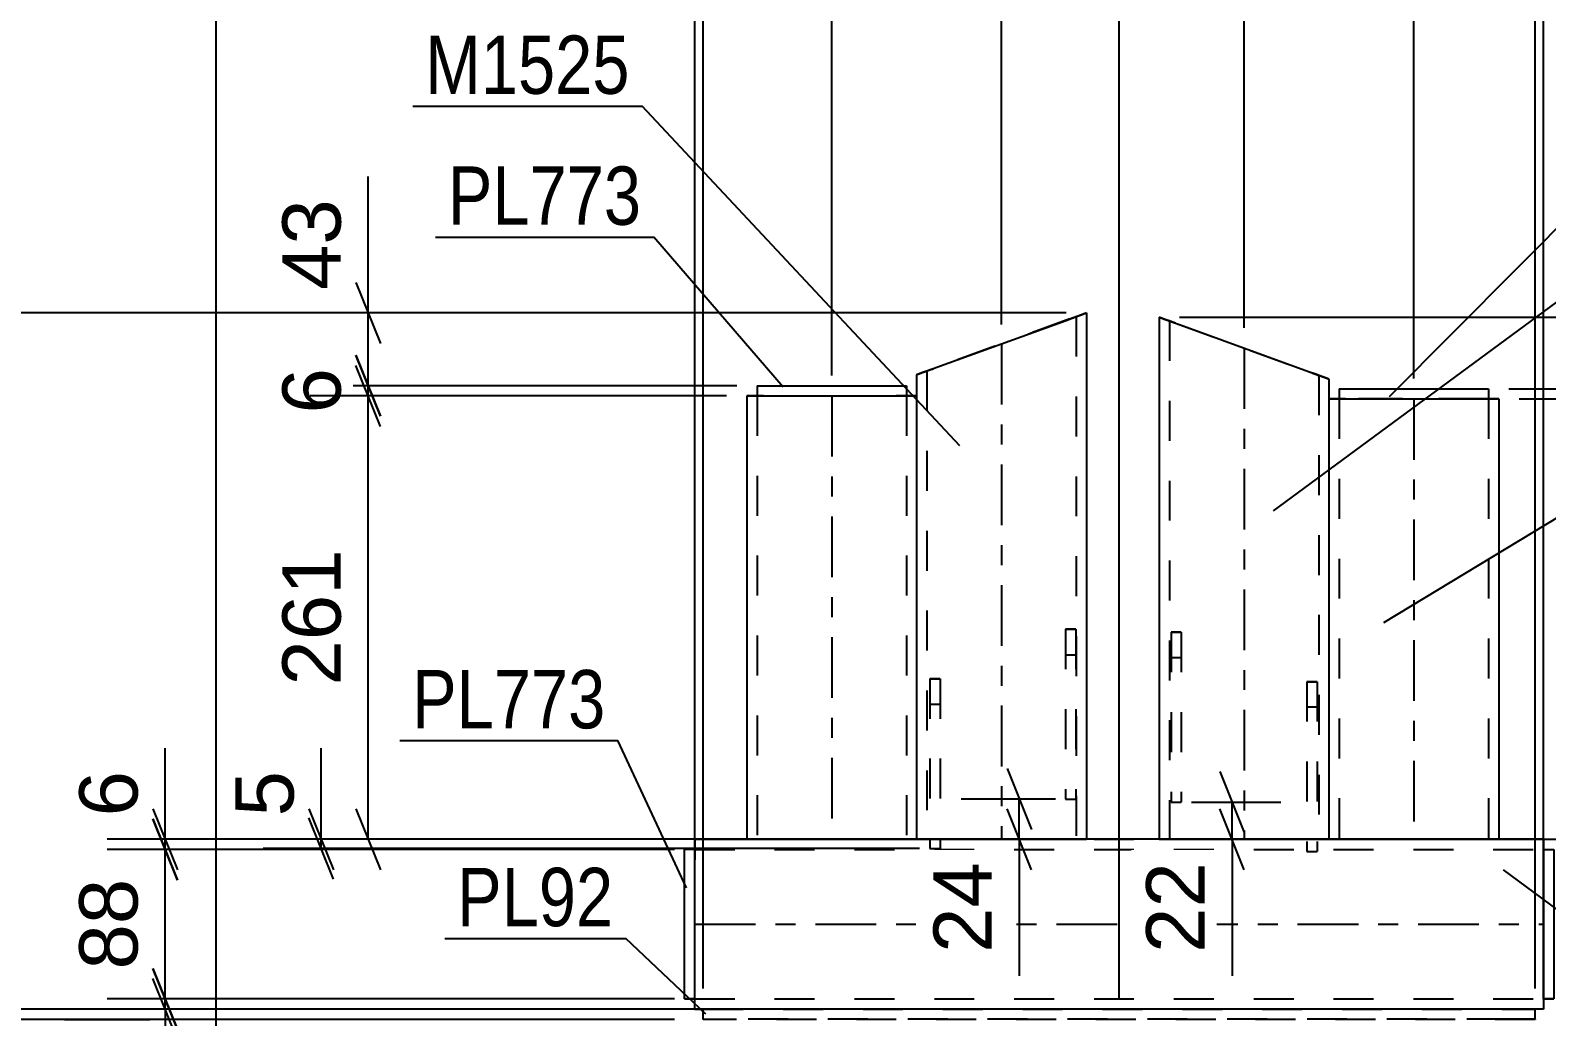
# Model space of a CAD drawing. Header units: millimetres. Extents: x -130 to 464, y -170 to 250.
# Drawn here: x 143.8 to 218.2, y 155.7 to 204.2 of the extents above; entities that cross this region are included whole.
import ezdxf

# ---------------------------------------------------------------- set-up
doc = ezdxf.new("R2010")
doc.units = ezdxf.units.MM
doc.linetypes.add('DXK_LINE_DOT2', pattern=[3.9198, 1.9599, -1.9599])
doc.linetypes.add('DXK_LINE_DOT3', pattern=[5.9187, 2.979, -0.9799, 0.9799, -0.9799])
doc.styles.add('Arial', font='ARIAL.TTF', dxfattribs={"height": 0.2})
doc.styles.add('Arial Narrow', font='ARIALN.TTF', dxfattribs={"height": 0.2})

# ---------------------------------------------------------------- blocks, each defined once
blk = doc.blocks.new('Part-284858837-3285 - 3090')
at = {"color": 2, "linetype": 'Continuous'}
for p, q in [((218.094, 163.954), (218.594, 163.954)), ((218.594, 163.954), (218.594, 156.621)), ((218.594, 156.621), (218.094, 156.621)), ((218.094, 156.619), (218.594, 156.619))]:
    blk.add_line(p, q, dxfattribs=at)
at = {"color": 7, "linetype": 'DXK_LINE_DOT2'}
for p, q in [((218.094, 156.619), (218.094, 163.954)), ((218.094, 163.953), (218.594, 163.953)), ((218.094, 156.621), (218.094, 156.619)), ((218.594, 156.619), (218.594, 156.621)), ((218.594, 156.621), (218.594, 156.619))]:
    blk.add_line(p, q, dxfattribs=at)
blk = doc.blocks.new('Part-284858837-3241 - 3090')
at = {"color": 2, "linetype": 'Continuous'}
for p, q in [((178.983, 186.214), (178.983, 164.454)), ((178.983, 186.214), (179.059, 186.214)), ((179.059, 186.214), (179.276, 186.214)), ((179.276, 186.214), (179.6, 186.214)), ((179.6, 186.214), (179.983, 186.214)), ((179.983, 186.214), (186.316, 186.214)), ((186.316, 186.214), (186.699, 186.214)), ((186.699, 186.214), (187.023, 186.214)), ((187.023, 186.214), (187.24, 186.214)), ((187.24, 186.214), (187.316, 186.214)), ((187.316, 186.214), (187.316, 164.454)), ((179.059, 164.454), (178.983, 164.454)), ((179.276, 164.454), (179.059, 164.454)), ((179.6, 164.454), (179.276, 164.454)), ((179.983, 164.454), (179.6, 164.454)), ((179.983, 164.454), (186.316, 164.454)), ((186.699, 164.454), (186.316, 164.454)), ((187.023, 164.454), (186.699, 164.454)), ((187.24, 164.454), (187.023, 164.454)), ((187.316, 164.454), (187.24, 164.454))]:
    blk.add_line(p, q, dxfattribs=at)
at = {"color": 7, "linetype": 'DXK_LINE_DOT2'}
for p, q in [((178.983, 186.212), (178.983, 186.214)), ((179.059, 186.212), (178.983, 186.212)), ((179.276, 186.212), (179.059, 186.212)), ((179.521, 186.212), (179.276, 186.212)), ((179.483, 186.212), (179.483, 186.214)), ((179.483, 186.214), (179.483, 164.453)), ((179.521, 186.214), (179.483, 186.214)), ((179.483, 186.212), (179.521, 186.212)), ((179.629, 186.214), (179.521, 186.214)), ((179.521, 186.212), (179.6, 186.212)), ((179.792, 186.212), (179.521, 186.212)), ((179.6, 186.212), (179.629, 186.212)), ((179.792, 186.214), (179.629, 186.214)), ((179.629, 186.212), (179.792, 186.212)), ((179.792, 186.214), (186.508, 186.214)), ((179.792, 186.212), (186.316, 186.212)), ((179.792, 186.212), (186.508, 186.212)), ((186.67, 186.212), (186.316, 186.212)), ((186.67, 186.214), (186.508, 186.214)), ((186.508, 186.212), (186.699, 186.212)), ((186.778, 186.214), (186.67, 186.214)), ((187.023, 186.212), (186.67, 186.212)), ((186.699, 186.212), (186.778, 186.212)), ((186.816, 186.214), (186.778, 186.214)), ((186.778, 186.212), (186.816, 186.212)), ((186.816, 186.212), (186.816, 186.214)), ((186.816, 186.214), (186.816, 164.453)), ((187.24, 186.212), (187.023, 186.212)), ((187.316, 186.212), (187.24, 186.212)), ((187.316, 186.212), (187.316, 186.214)), ((178.983, 164.454), (178.983, 164.453)), ((178.983, 164.453), (178.983, 164.454)), ((178.983, 164.453), (179.059, 164.453)), ((179.059, 164.453), (179.276, 164.453)), ((179.276, 164.453), (179.6, 164.453)), ((179.483, 164.454), (179.521, 164.454)), ((179.521, 164.453), (179.483, 164.453)), ((179.521, 164.454), (179.6, 164.454)), ((179.629, 164.453), (179.521, 164.453)), ((179.6, 164.454), (179.629, 164.454)), ((179.6, 164.453), (179.792, 164.453)), ((179.629, 164.454), (179.792, 164.454)), ((179.792, 164.453), (179.629, 164.453)), ((179.792, 164.454), (186.508, 164.454)), ((179.792, 164.453), (186.316, 164.453)), ((179.792, 164.453), (186.508, 164.453)), ((186.316, 164.453), (186.699, 164.453)), ((186.508, 164.454), (186.699, 164.454)), ((186.67, 164.453), (186.508, 164.453)), ((186.778, 164.453), (186.67, 164.453)), ((186.699, 164.454), (186.778, 164.454)), ((186.699, 164.453), (187.023, 164.453)), ((186.778, 164.454), (186.816, 164.454)), ((186.816, 164.453), (186.778, 164.453)), ((187.023, 164.453), (187.24, 164.453)), ((187.24, 164.453), (187.316, 164.453)), ((187.316, 164.454), (187.316, 164.453)), ((187.316, 164.453), (187.316, 164.454))]:
    blk.add_line(p, q, dxfattribs=at)
at = {"color": 7, "linetype": 'DXK_LINE_DOT3'}
blk.add_line((183.15, 186.213), (183.15, 164.453), dxfattribs=at)
blk = doc.blocks.new('Part-284858837-3263 - 3090')
at = {"color": 7, "linetype": 'DXK_LINE_DOT2'}
for p, q in [((200.306, 174.616), (199.806, 174.616)), ((199.806, 174.616), (199.806, 174.614)), ((199.806, 174.616), (199.806, 166.283)), ((199.806, 174.614), (200.306, 174.614)), ((200.306, 174.614), (200.306, 174.616)), ((200.306, 174.616), (200.306, 166.283)), ((200.306, 173.366), (199.806, 173.366)), ((199.806, 166.283), (200.306, 166.283))]:
    blk.add_line(p, q, dxfattribs=at)
blk = doc.blocks.new('Part-284858837-3264 - 3090')
at = {"color": 7, "linetype": 'DXK_LINE_DOT2'}
for p, q in [((195.132, 174.761), (194.632, 174.761)), ((194.632, 174.761), (194.632, 174.759)), ((194.632, 174.761), (194.632, 166.428)), ((194.632, 174.759), (195.132, 174.759)), ((195.132, 174.759), (195.132, 174.761)), ((195.132, 174.761), (195.132, 166.428)), ((194.632, 173.511), (195.132, 173.511)), ((194.632, 166.428), (195.132, 166.428))]:
    blk.add_line(p, q, dxfattribs=at)
blk = doc.blocks.new('Part-284858837-3265 - 3090')
at = {"color": 7, "linetype": 'DXK_LINE_DOT2'}
for p, q in [((188.465, 172.334), (187.965, 172.334)), ((187.965, 172.334), (187.965, 172.333)), ((187.965, 172.334), (187.965, 164.001)), ((187.965, 172.333), (188.465, 172.333)), ((188.465, 172.333), (188.465, 172.334)), ((188.465, 172.334), (188.465, 164.001)), ((187.965, 171.084), (188.465, 171.084)), ((187.965, 164.001), (188.465, 164.001))]:
    blk.add_line(p, q, dxfattribs=at)
blk = doc.blocks.new('Part-284858837-3186 - 3090')
at = {"color": 2, "linetype": 'Continuous'}
for p, q in [((217.678, 156.124), (176.845, 156.124)), ((176.845, 155.624), (176.845, 156.124)), ((176.845, 155.624), (178.242, 155.624)), ((217.678, 155.624), (216.281, 155.624)), ((217.678, 155.624), (217.678, 156.124))]:
    blk.add_line(p, q, dxfattribs=at)
at = {"color": 7, "linetype": 'DXK_LINE_DOT2'}
for p, q in [((176.845, 156.116), (217.678, 156.116)), ((176.845, 155.616), (176.845, 155.624)), ((176.845, 155.616), (176.845, 155.624)), ((217.678, 155.616), (176.845, 155.616)), ((216.281, 155.624), (178.242, 155.624)), ((217.678, 155.616), (217.678, 155.624)), ((217.678, 155.624), (217.678, 155.616))]:
    blk.add_line(p, q, dxfattribs=at)
blk = doc.blocks.new('Part-284858837-3256 - 3090')
at = {"color": 2, "linetype": 'Continuous'}
for p, q in [((208.056, 186.564), (208.056, 186.064)), ((208.056, 186.564), (215.389, 186.564)), ((215.389, 186.564), (215.389, 186.064))]:
    blk.add_line(p, q, dxfattribs=at)
at = {"color": 7, "linetype": 'DXK_LINE_DOT2'}
for p, q in [((208.056, 186.563), (215.389, 186.563)), ((208.056, 186.064), (208.056, 186.063)), ((208.056, 186.063), (208.056, 186.064)), ((208.056, 186.064), (215.389, 186.064)), ((208.056, 186.063), (215.389, 186.063)), ((215.389, 186.063), (215.389, 186.064)), ((215.389, 186.064), (215.389, 186.063))]:
    blk.add_line(p, q, dxfattribs=at)
blk = doc.blocks.new('Part-284858837-3261 - 3090')
at = {"color": 2, "linetype": 'Continuous'}
for p, q in [((179.483, 186.714), (179.483, 186.214)), ((179.483, 186.714), (186.816, 186.714)), ((186.816, 186.714), (186.816, 186.214))]:
    blk.add_line(p, q, dxfattribs=at)
at = {"color": 7, "linetype": 'DXK_LINE_DOT2'}
for p, q in [((179.483, 186.712), (186.816, 186.712)), ((179.483, 186.214), (179.483, 186.212)), ((179.483, 186.212), (179.483, 186.214)), ((179.483, 186.214), (186.816, 186.214)), ((179.483, 186.212), (186.816, 186.212)), ((186.816, 186.212), (186.816, 186.214)), ((186.816, 186.214), (186.816, 186.212))]:
    blk.add_line(p, q, dxfattribs=at)
blk = doc.blocks.new('Part-284858837-3235 - 3090')
at = {"color": 2, "linetype": 'Continuous'}
for p, q in [((199.222, 190.077), (199.222, 164.454)), ((199.222, 190.077), (199.298, 190.049)), ((199.298, 190.049), (199.515, 189.97)), ((199.515, 189.97), (199.84, 189.852)), ((199.84, 189.852), (200.222, 189.712)), ((200.222, 189.712), (206.556, 187.405)), ((206.556, 187.405), (206.938, 187.266)), ((206.938, 187.266), (207.263, 187.147)), ((207.263, 187.147), (207.479, 187.068)), ((207.479, 187.068), (207.556, 187.04)), ((207.556, 187.04), (207.556, 164.454)), ((199.298, 164.454), (199.222, 164.454)), ((199.515, 164.454), (199.298, 164.454)), ((199.84, 164.454), (199.515, 164.454)), ((200.222, 164.454), (199.84, 164.454)), ((200.222, 164.454), (206.556, 164.454)), ((206.938, 164.454), (206.556, 164.454)), ((207.263, 164.454), (206.938, 164.454)), ((207.479, 164.454), (207.263, 164.454)), ((207.556, 164.454), (207.479, 164.454))]:
    blk.add_line(p, q, dxfattribs=at)
at = {"color": 7, "linetype": 'DXK_LINE_DOT2'}
for p, q in [((199.222, 190.075), (199.222, 190.077)), ((199.298, 190.048), (199.222, 190.075)), ((199.515, 189.969), (199.298, 190.048)), ((199.76, 189.879), (199.515, 189.969)), ((199.722, 189.893), (199.722, 189.894)), ((199.722, 189.894), (199.722, 164.453)), ((199.76, 189.881), (199.722, 189.894)), ((199.722, 189.893), (199.76, 189.879)), ((199.869, 189.841), (199.76, 189.881)), ((199.76, 189.879), (199.869, 189.84)), ((200.031, 189.781), (199.76, 189.879)), ((200.031, 189.782), (199.869, 189.841)), ((199.869, 189.84), (200.031, 189.781)), ((200.031, 189.782), (206.747, 187.335)), ((200.031, 189.781), (206.556, 187.403)), ((200.031, 189.781), (206.747, 187.334)), ((206.909, 187.275), (206.556, 187.403)), ((206.747, 187.335), (206.909, 187.276)), ((206.747, 187.334), (206.938, 187.264)), ((206.909, 187.276), (206.938, 187.265)), ((207.263, 187.146), (206.909, 187.275)), ((206.938, 187.265), (207.018, 187.237)), ((206.938, 187.264), (207.018, 187.235)), ((207.018, 187.237), (207.056, 187.223)), ((207.018, 187.235), (207.056, 187.221)), ((207.056, 187.221), (207.056, 187.223)), ((207.056, 187.223), (207.056, 164.453)), ((207.479, 187.067), (207.263, 187.146)), ((207.556, 187.039), (207.479, 187.067)), ((207.556, 187.039), (207.556, 187.04)), ((199.222, 164.454), (199.222, 164.453)), ((199.222, 164.453), (199.222, 164.454)), ((199.222, 164.453), (199.298, 164.453)), ((199.298, 164.453), (199.515, 164.453)), ((199.515, 164.453), (199.84, 164.453)), ((199.722, 164.454), (199.76, 164.454)), ((199.76, 164.453), (199.722, 164.453)), ((199.76, 164.454), (199.869, 164.454)), ((199.869, 164.453), (199.76, 164.453)), ((199.84, 164.453), (200.031, 164.453)), ((199.869, 164.454), (200.031, 164.454)), ((200.031, 164.453), (199.869, 164.453)), ((206.747, 164.454), (200.031, 164.454)), ((206.556, 164.453), (200.031, 164.453)), ((206.747, 164.453), (200.031, 164.453)), ((206.556, 164.453), (206.938, 164.453)), ((206.747, 164.454), (206.938, 164.454)), ((206.909, 164.453), (206.747, 164.453)), ((207.018, 164.453), (206.909, 164.453)), ((206.938, 164.454), (207.018, 164.454)), ((206.938, 164.453), (207.263, 164.453)), ((207.018, 164.454), (207.056, 164.454)), ((207.056, 164.453), (207.018, 164.453)), ((207.263, 164.453), (207.479, 164.453)), ((207.479, 164.453), (207.556, 164.453)), ((207.556, 164.454), (207.556, 164.453)), ((207.556, 164.453), (207.556, 164.454))]:
    blk.add_line(p, q, dxfattribs=at)
at = {"color": 7, "linetype": 'DXK_LINE_DOT3'}
blk.add_line((203.389, 188.558), (203.389, 164.453), dxfattribs=at)
blk = doc.blocks.new('Part-284858837-3240 - 3090')
at = {"color": 7, "linetype": 'DXK_LINE_DOT2'}
for p, q in [((194.841, 189.992), (188.125, 187.547)), ((194.841, 189.99), (188.125, 187.546)), ((194.65, 189.921), (188.125, 187.546)), ((195.003, 190.049), (194.65, 189.921)), ((194.841, 189.99), (195.032, 190.06)), ((194.841, 189.992), (195.003, 190.051)), ((195.357, 190.178), (195.003, 190.049)), ((195.003, 190.051), (195.032, 190.061)), ((195.032, 190.061), (195.112, 190.09)), ((195.032, 190.06), (195.112, 190.089)), ((195.112, 190.09), (195.15, 190.104)), ((195.112, 190.089), (195.15, 190.103)), ((195.15, 190.103), (195.15, 190.104)), ((195.15, 190.104), (195.15, 164.453)), ((195.573, 190.257), (195.357, 190.178)), ((195.65, 190.285), (195.573, 190.257)), ((195.65, 190.285), (195.65, 190.286)), ((187.392, 187.279), (187.316, 187.252)), ((187.316, 187.252), (187.316, 187.253)), ((187.609, 187.358), (187.392, 187.279)), ((187.854, 187.447), (187.609, 187.358)), ((187.854, 187.449), (187.816, 187.435)), ((187.816, 187.434), (187.854, 187.448)), ((187.816, 187.434), (187.816, 187.435)), ((187.816, 187.435), (187.816, 164.453)), ((188.125, 187.546), (187.854, 187.447)), ((187.854, 187.448), (187.963, 187.487)), ((187.934, 187.478), (187.854, 187.449)), ((188.125, 187.547), (187.934, 187.478)), ((187.963, 187.487), (188.125, 187.546)), ((187.316, 164.454), (187.316, 164.453)), ((187.316, 164.453), (187.316, 164.454)), ((187.316, 164.453), (187.392, 164.453)), ((187.392, 164.453), (187.609, 164.453)), ((187.609, 164.453), (187.934, 164.453)), ((187.816, 164.454), (187.854, 164.454)), ((187.854, 164.453), (187.816, 164.453)), ((187.854, 164.454), (187.934, 164.454)), ((187.963, 164.453), (187.854, 164.453)), ((187.934, 164.454), (187.963, 164.454)), ((187.934, 164.453), (188.125, 164.453)), ((187.963, 164.454), (188.125, 164.454)), ((188.125, 164.453), (187.963, 164.453)), ((188.125, 164.454), (194.841, 164.454)), ((188.125, 164.453), (194.65, 164.453)), ((188.125, 164.453), (194.841, 164.453)), ((194.65, 164.453), (195.032, 164.453)), ((194.841, 164.454), (195.032, 164.454)), ((195.003, 164.453), (194.841, 164.453)), ((195.112, 164.453), (195.003, 164.453)), ((195.032, 164.454), (195.112, 164.454)), ((195.032, 164.453), (195.357, 164.453)), ((195.112, 164.454), (195.15, 164.454)), ((195.15, 164.453), (195.112, 164.453)), ((195.357, 164.453), (195.573, 164.453)), ((195.573, 164.453), (195.65, 164.453)), ((195.65, 164.454), (195.65, 164.453)), ((195.65, 164.453), (195.65, 164.454))]:
    blk.add_line(p, q, dxfattribs=at)
at = {"color": 2, "linetype": 'Continuous'}
for p, q in [((188.316, 187.617), (194.65, 189.922)), ((194.65, 189.922), (195.032, 190.062)), ((195.032, 190.062), (195.357, 190.18)), ((195.357, 190.18), (195.573, 190.258)), ((195.573, 190.258), (195.65, 190.286)), ((195.65, 190.286), (195.65, 164.454)), ((187.934, 187.478), (188.316, 187.617)), ((187.316, 187.253), (187.392, 187.281)), ((187.316, 187.253), (187.316, 164.454)), ((187.392, 187.281), (187.609, 187.36)), ((187.609, 187.36), (187.934, 187.478)), ((187.392, 164.454), (187.316, 164.454)), ((187.609, 164.454), (187.392, 164.454)), ((187.934, 164.454), (187.609, 164.454)), ((188.316, 164.454), (187.934, 164.454)), ((188.316, 164.454), (194.65, 164.454)), ((195.032, 164.454), (194.65, 164.454)), ((195.357, 164.454), (195.032, 164.454)), ((195.573, 164.454), (195.357, 164.454)), ((195.65, 164.454), (195.573, 164.454))]:
    blk.add_line(p, q, dxfattribs=at)
at = {"color": 7, "linetype": 'DXK_LINE_DOT3'}
blk.add_line((191.483, 188.769), (191.483, 164.453), dxfattribs=at)
blk = doc.blocks.new('Part-284858837-3262 - 3090')
at = {"color": 7, "linetype": 'DXK_LINE_DOT2'}
for p, q in [((206.972, 172.189), (206.472, 172.189)), ((206.472, 172.189), (206.472, 172.188)), ((206.472, 172.189), (206.472, 163.856)), ((206.472, 172.188), (206.972, 172.188)), ((206.972, 172.188), (206.972, 172.189)), ((206.972, 172.189), (206.972, 163.856)), ((206.972, 170.939), (206.472, 170.939)), ((206.472, 163.856), (206.972, 163.856))]:
    blk.add_line(p, q, dxfattribs=at)
blk = doc.blocks.new('Part-284858837-3280 - 3090')
at = {"color": 2, "linetype": 'Continuous'}
for p, q in [((176.427, 164.454), (176.427, 163.454)), ((176.427, 164.454), (178.983, 164.454)), ((199.222, 164.454), (195.65, 164.454)), ((218.094, 164.454), (215.889, 164.454)), ((218.094, 164.454), (218.094, 164.378)), ((218.094, 164.378), (218.094, 156.121)), ((176.427, 156.197), (176.427, 163.454)), ((176.427, 156.121), (176.427, 156.197)), ((176.427, 156.121), (176.845, 156.121)), ((176.427, 156.119), (176.845, 156.119)), ((218.094, 156.121), (217.678, 156.121)), ((218.094, 156.119), (217.678, 156.119))]:
    blk.add_line(p, q, dxfattribs=at)
at = {"color": 7, "linetype": 'DXK_LINE_DOT2'}
for p, q in [((176.427, 164.453), (176.427, 164.454)), ((176.427, 164.453), (218.094, 164.453)), ((176.427, 163.953), (176.427, 163.954)), ((176.427, 163.954), (218.094, 163.954)), ((176.427, 163.954), (176.427, 163.916)), ((176.427, 163.953), (218.094, 163.953)), ((176.427, 163.916), (176.427, 163.645)), ((178.983, 164.454), (195.65, 164.454)), ((215.889, 164.454), (199.222, 164.454)), ((218.094, 164.453), (218.094, 164.454)), ((218.094, 163.953), (218.094, 163.954)), ((218.094, 163.915), (218.094, 163.953)), ((176.427, 157.119), (176.427, 157.121)), ((176.427, 157.121), (176.427, 157.121)), ((176.427, 157.121), (176.427, 157.119)), ((218.094, 157.121), (218.094, 157.119)), ((218.094, 157.121), (218.094, 157.121)), ((218.094, 157.121), (218.094, 157.119)), ((176.427, 156.619), (176.427, 156.621)), ((176.427, 156.621), (218.094, 156.621)), ((176.427, 156.619), (218.094, 156.619)), ((218.094, 156.619), (218.094, 156.621)), ((176.427, 156.119), (176.427, 156.121)), ((176.427, 156.121), (176.427, 156.119)), ((217.678, 156.121), (176.845, 156.121)), ((217.678, 156.119), (176.845, 156.119)), ((218.094, 156.119), (218.094, 156.121)), ((218.094, 156.121), (218.094, 156.119))]:
    blk.add_line(p, q, dxfattribs=at)
at = {"color": 7, "linetype": 'DXK_LINE_DOT3'}
blk.add_line((176.427, 160.287), (218.094, 160.287), dxfattribs=at)
blk = doc.blocks.new('Part-284858837-3290 - 3090')
at = {"color": 2, "linetype": 'Continuous'}
for p, q in [((176.427, 163.954), (175.927, 163.954)), ((175.927, 156.621), (175.927, 163.954)), ((176.427, 156.621), (175.927, 156.621)), ((175.927, 156.619), (176.427, 156.619))]:
    blk.add_line(p, q, dxfattribs=at)
at = {"color": 7, "linetype": 'DXK_LINE_DOT2'}
for p, q in [((176.427, 163.953), (175.927, 163.953)), ((176.427, 156.619), (176.427, 163.954)), ((175.927, 156.621), (175.927, 156.619)), ((175.927, 156.619), (175.927, 156.621)), ((176.427, 156.619), (176.427, 156.621))]:
    blk.add_line(p, q, dxfattribs=at)
blk = doc.blocks.new('Part-284858837-3295 - 3090')
at = {"color": 2, "linetype": 'Continuous'}
for p, q in [((207.556, 186.064), (207.556, 164.454)), ((207.556, 186.064), (207.632, 186.064)), ((207.632, 186.064), (207.848, 186.064)), ((207.848, 186.064), (208.173, 186.064)), ((208.173, 186.064), (208.556, 186.064)), ((208.556, 186.064), (214.889, 186.064)), ((214.889, 186.064), (215.272, 186.064)), ((215.272, 186.064), (215.596, 186.064)), ((215.596, 186.064), (215.813, 186.064)), ((215.813, 186.064), (215.889, 186.064)), ((215.889, 186.064), (215.889, 164.454)), ((207.632, 164.454), (207.556, 164.454)), ((207.848, 164.454), (207.632, 164.454)), ((208.173, 164.454), (207.848, 164.454)), ((208.556, 164.454), (208.173, 164.454)), ((208.556, 164.454), (214.889, 164.454)), ((215.272, 164.454), (214.889, 164.454)), ((215.596, 164.454), (215.272, 164.454)), ((215.813, 164.454), (215.596, 164.454)), ((215.889, 164.454), (215.813, 164.454))]:
    blk.add_line(p, q, dxfattribs=at)
at = {"color": 7, "linetype": 'DXK_LINE_DOT2'}
for p, q in [((207.556, 186.063), (207.556, 186.064)), ((207.632, 186.063), (207.556, 186.063)), ((207.848, 186.063), (207.632, 186.063)), ((208.094, 186.063), (207.848, 186.063)), ((208.056, 186.063), (208.056, 186.064)), ((208.056, 186.064), (208.056, 164.453)), ((208.094, 186.064), (208.056, 186.064)), ((208.056, 186.063), (208.094, 186.063)), ((208.202, 186.064), (208.094, 186.064)), ((208.094, 186.063), (208.202, 186.063)), ((208.364, 186.063), (208.094, 186.063)), ((208.364, 186.064), (208.202, 186.064)), ((208.202, 186.063), (208.364, 186.063)), ((215.08, 186.064), (208.364, 186.064)), ((214.889, 186.063), (208.364, 186.063)), ((215.08, 186.063), (208.364, 186.063)), ((215.242, 186.063), (214.889, 186.063)), ((215.242, 186.064), (215.08, 186.064)), ((215.08, 186.063), (215.272, 186.063)), ((215.351, 186.064), (215.242, 186.064)), ((215.596, 186.063), (215.242, 186.063)), ((215.272, 186.063), (215.351, 186.063)), ((215.389, 186.064), (215.351, 186.064)), ((215.351, 186.063), (215.389, 186.063)), ((215.389, 186.063), (215.389, 186.064)), ((215.389, 186.064), (215.389, 164.453)), ((215.813, 186.063), (215.596, 186.063)), ((215.889, 186.063), (215.813, 186.063)), ((215.889, 186.063), (215.889, 186.064)), ((207.556, 164.454), (207.556, 164.453)), ((207.556, 164.453), (207.556, 164.454)), ((207.556, 164.453), (207.632, 164.453)), ((207.632, 164.453), (207.848, 164.453)), ((207.848, 164.453), (208.173, 164.453)), ((208.056, 164.454), (208.094, 164.454)), ((208.094, 164.453), (208.056, 164.453)), ((208.094, 164.454), (208.202, 164.454)), ((208.202, 164.453), (208.094, 164.453)), ((208.173, 164.453), (208.364, 164.453)), ((208.202, 164.454), (208.364, 164.454)), ((208.364, 164.453), (208.202, 164.453)), ((215.08, 164.454), (208.364, 164.454)), ((214.889, 164.453), (208.364, 164.453)), ((215.08, 164.453), (208.364, 164.453)), ((214.889, 164.453), (215.272, 164.453)), ((215.08, 164.454), (215.272, 164.454)), ((215.242, 164.453), (215.08, 164.453)), ((215.351, 164.453), (215.242, 164.453)), ((215.272, 164.454), (215.351, 164.454)), ((215.272, 164.453), (215.596, 164.453)), ((215.351, 164.454), (215.389, 164.454)), ((215.389, 164.453), (215.351, 164.453)), ((215.596, 164.453), (215.813, 164.453)), ((215.813, 164.453), (215.889, 164.453)), ((215.889, 164.454), (215.889, 164.453)), ((215.889, 164.453), (215.889, 164.454))]:
    blk.add_line(p, q, dxfattribs=at)
at = {"color": 7, "linetype": 'DXK_LINE_DOT3'}
blk.add_line((211.722, 186.063), (211.722, 164.453), dxfattribs=at)
blk = doc.blocks.new('StraightDimension-284858837-3346 - 3090')
at = {"color": 7, "linetype": 'Continuous'}
for p, q in [((176.845, 157.124), (176.845, 221.964)), ((217.678, 157.124), (217.678, 221.964)), ((178.345, 219.714), (175.345, 218.514)), ((216.178, 218.514), (219.178, 219.714)), ((176.845, 219.114), (217.678, 219.114))]:
    blk.add_line(p, q, dxfattribs=at)
at = {"color": 0}
blk.add_wipeout([(200.603, 219.864), (200.603, 224.064), (193.919, 224.064), (193.919, 219.864)], dxfattribs=at)
at = {"color": 3, "style": 'Arial Narrow'}
blk.add_text('490', height=2.8633, dxfattribs=at).set_placement((194.519, 220.464))
blk = doc.blocks.new('StraightDimension-284858837-3340 - 3090')
at = {"color": 7, "linetype": 'Continuous'}
for p, q in [((176.428, 156.62), (176.428, 221.964)), ((176.845, 157.124), (176.845, 221.964)), ((174.928, 218.514), (177.928, 219.714)), ((178.345, 219.714), (175.345, 218.514)), ((176.428, 219.114), (172.35, 219.114)), ((176.428, 219.114), (172.35, 219.114)), ((176.428, 219.114), (176.845, 219.114))]:
    blk.add_line(p, q, dxfattribs=at)
at = {"color": 0}
blk.add_wipeout([(175.903, 219.864), (175.903, 224.064), (172.875, 224.064), (172.875, 219.864)], dxfattribs=at)
at = {"color": 3, "style": 'Arial Narrow'}
blk.add_text('5', height=2.863, dxfattribs=at).set_placement((173.475, 220.464))
blk = doc.blocks.new('StraightDimension-284858837-3354 - 3090')
at = {"color": 7, "linetype": 'Continuous'}
for p, q in [((217.678, 157.124), (217.678, 221.964)), ((218.095, 156.62), (218.095, 221.964)), ((216.178, 218.514), (219.178, 219.714)), ((219.595, 219.714), (216.595, 218.514)), ((217.678, 219.114), (218.095, 219.114)), ((218.095, 219.114), (222.173, 219.114)), ((218.095, 219.114), (222.173, 219.114))]:
    blk.add_line(p, q, dxfattribs=at)
at = {"color": 0}
blk.add_wipeout([(221.648, 219.864), (221.648, 224.064), (218.62, 224.064), (218.62, 219.864)], dxfattribs=at)
at = {"color": 3, "style": 'Arial Narrow'}
blk.add_text('5', height=2.863, dxfattribs=at).set_placement((219.22, 220.464))
blk = doc.blocks.new('StraightDimension-284858837-3754 - 3090')
at = {"color": 7, "linetype": 'Continuous'}
blk.add_line((217.094, 156.12), (104.867, 156.12), dxfattribs=at)
blk = doc.blocks.new('StraightDimension-284858837-3473 - 3090')
at = {"color": 7, "linetype": 'Continuous'}
for p, q in [((152.936, 141.072), (152.936, 234.77)), ((176.428, 156.616), (176.428, 234.77))]:
    blk.add_line(p, q, dxfattribs=at)
blk = doc.blocks.new('StraightDimension-284858837-3483 - 3090')
at = {"color": 7, "linetype": 'Continuous'}
for p, q in [((176.428, 156.616), (176.428, 234.77)), ((218.095, 156.616), (218.095, 234.77)), ((177.928, 232.52), (174.928, 231.32)), ((216.595, 231.32), (219.595, 232.52)), ((176.428, 231.92), (218.095, 231.92))]:
    blk.add_line(p, q, dxfattribs=at)
at = {"color": 0}
blk.add_wipeout([(200.603, 232.67), (200.603, 236.87), (193.919, 236.87), (193.919, 232.67)], dxfattribs=at)
at = {"color": 3, "style": 'Arial Narrow'}
blk.add_text('500', height=2.8633, dxfattribs=at).set_placement((194.519, 233.27))
blk = doc.blocks.new('StraightDimension-284858837-3493 - 3090')
at = {"color": 7, "linetype": 'Continuous'}
blk.add_line((218.095, 156.616), (218.095, 234.77), dxfattribs=at)
blk = doc.blocks.new('StraightDimension-284858837-3570 - 3090')
at = {"color": 7, "linetype": 'Continuous'}
for p, q in [((249.249, 190.075), (249.249, 196.772)), ((249.249, 190.075), (249.249, 196.772)), ((248.649, 191.575), (249.849, 188.575)), ((200.222, 190.075), (251.649, 190.075)), ((249.249, 186.564), (249.249, 190.075)), ((249.849, 185.064), (248.649, 188.064)), ((216.389, 186.564), (251.649, 186.564))]:
    blk.add_line(p, q, dxfattribs=at)
at = {"color": 0}
blk.add_wipeout([(248.499, 196.247), (244.299, 196.247), (244.299, 190.6), (248.499, 190.6)], dxfattribs=at)
at = {"color": 3, "style": 'Arial'}
blk.add_text('42', height=2.8652, rotation=90.00021, dxfattribs=at).set_placement((247.899, 191.2))
blk = doc.blocks.new('StraightDimension-284858837-3583 - 3090')
at = {"color": 7, "linetype": 'Continuous'}
for p, q in [((248.649, 188.064), (249.849, 185.064)), ((249.849, 184.563), (248.649, 187.563)), ((216.389, 186.564), (251.649, 186.564)), ((249.249, 186.063), (249.249, 186.564)), ((216.889, 186.063), (251.649, 186.063))]:
    blk.add_line(p, q, dxfattribs=at)
at = {"color": 0}
blk.add_wipeout([(248.499, 188.025), (244.299, 188.025), (244.299, 184.601), (248.499, 184.601)], dxfattribs=at)
at = {"color": 3, "style": 'Arial'}
blk.add_text('6', height=2.865, rotation=90.00021, dxfattribs=at).set_placement((247.899, 185.201))
blk = doc.blocks.new('StraightDimension-284858837-3596 - 3090')
at = {"color": 7, "linetype": 'Continuous'}
for p, q in [((249.849, 184.563), (248.649, 187.563)), ((216.889, 186.063), (251.649, 186.063)), ((249.249, 164.453), (249.249, 186.063)), ((248.649, 165.953), (249.849, 162.953)), ((216.889, 164.453), (251.649, 164.453))]:
    blk.add_line(p, q, dxfattribs=at)
at = {"color": 0}
blk.add_wipeout([(248.499, 179.193), (244.299, 179.193), (244.299, 171.322), (248.499, 171.322)], dxfattribs=at)
at = {"color": 3, "style": 'Arial'}
blk.add_text('259', height=2.8652, rotation=90.00021, dxfattribs=at).set_placement((247.899, 171.922))
blk = doc.blocks.new('StraightDimension-284858837-3613 - 3090')
at = {"color": 7, "linetype": 'Continuous'}
for p, q in [((160.395, 190.286), (160.395, 196.984)), ((160.395, 190.286), (160.395, 196.984)), ((159.795, 191.786), (160.995, 188.786)), ((194.65, 190.286), (157.545, 190.286)), ((160.395, 186.714), (160.395, 190.286)), ((160.995, 185.214), (159.795, 188.214)), ((178.483, 186.714), (157.545, 186.714))]:
    blk.add_line(p, q, dxfattribs=at)
at = {"color": 0}
blk.add_wipeout([(159.645, 196.459), (155.445, 196.458), (155.445, 190.811), (159.645, 190.811)], dxfattribs=at)
at = {"color": 3, "style": 'Arial'}
blk.add_text('43', height=2.8652, rotation=90.00021, dxfattribs=at).set_placement((159.045, 191.411))
blk = doc.blocks.new('StraightDimension-284858837-3626 - 3090')
at = {"color": 7, "linetype": 'Continuous'}
for p, q in [((159.795, 188.214), (160.995, 185.214)), ((160.995, 184.714), (159.795, 187.714)), ((178.483, 186.714), (157.545, 186.714)), ((177.983, 186.214), (157.545, 186.214)), ((160.395, 186.214), (160.395, 186.714))]:
    blk.add_line(p, q, dxfattribs=at)
at = {"color": 0}
blk.add_wipeout([(159.645, 188.176), (155.445, 188.176), (155.445, 184.752), (159.645, 184.752)], dxfattribs=at)
at = {"color": 3, "style": 'Arial'}
blk.add_text('6', height=2.865, rotation=90.00021, dxfattribs=at).set_placement((159.045, 185.352))
blk = doc.blocks.new('StraightDimension-284858837-3639 - 3090')
at = {"color": 7, "linetype": 'Continuous'}
for p, q in [((160.995, 184.714), (159.795, 187.714)), ((177.983, 186.214), (157.545, 186.214)), ((160.395, 164.454), (160.395, 186.214)), ((159.795, 165.954), (160.995, 162.954)), ((177.983, 164.454), (157.545, 164.454))]:
    blk.add_line(p, q, dxfattribs=at)
at = {"color": 0}
blk.add_wipeout([(159.645, 179.269), (155.445, 179.269), (155.445, 171.399), (159.645, 171.399)], dxfattribs=at)
at = {"color": 3, "style": 'Arial'}
blk.add_text('261', height=2.8652, rotation=90.00021, dxfattribs=at).set_placement((159.045, 171.999))
blk = doc.blocks.new('StraightDimension-284858837-3656 - 3090')
at = {"color": 7, "linetype": 'Continuous'}
for p, q in [((191.758, 167.928), (192.958, 164.928)), ((194.132, 166.428), (189.508, 166.428)), ((192.358, 164.454), (192.358, 166.428)), ((192.958, 162.954), (191.758, 165.954)), ((194.65, 164.454), (189.508, 164.454)), ((192.358, 164.454), (192.358, 157.757)), ((192.358, 164.454), (192.358, 157.757))]:
    blk.add_line(p, q, dxfattribs=at)
at = {"color": 0}
blk.add_wipeout([(191.608, 163.929), (187.408, 163.929), (187.408, 158.282), (191.608, 158.282)], dxfattribs=at)
at = {"color": 3, "style": 'Arial'}
blk.add_text('24', height=2.8652, rotation=90.00021, dxfattribs=at).set_placement((191.008, 158.882))
blk = doc.blocks.new('StraightDimension-284858837-3666 - 3090')
at = {"color": 7, "linetype": 'Continuous'}
for p, q in [((158.085, 164.453), (158.085, 168.927)), ((158.085, 164.453), (158.085, 168.927)), ((157.485, 165.953), (158.685, 162.953)), ((158.685, 162.501), (157.485, 165.501)), ((187.465, 164.453), (155.235, 164.453)), ((187.465, 164.001), (155.235, 164.001)), ((158.085, 164.001), (158.085, 164.453))]:
    blk.add_line(p, q, dxfattribs=at)
at = {"color": 0}
blk.add_wipeout([(157.335, 168.402), (153.135, 168.402), (153.135, 164.978), (157.335, 164.978)], dxfattribs=at)
at = {"color": 3, "style": 'Arial'}
blk.add_text('5', height=2.865, rotation=90.00021, dxfattribs=at).set_placement((156.735, 165.578))
blk = doc.blocks.new('StraightDimension-284858837-3688 - 3090')
at = {"color": 7, "linetype": 'Continuous'}
for p, q in [((202.199, 167.783), (203.399, 164.783)), ((200.806, 166.283), (205.199, 166.283)), ((202.799, 164.453), (202.799, 166.283)), ((203.399, 162.953), (202.199, 165.953)), ((199.782, 164.453), (205.199, 164.453)), ((202.799, 164.453), (202.799, 157.755)), ((202.799, 164.453), (202.799, 157.755))]:
    blk.add_line(p, q, dxfattribs=at)
at = {"color": 0}
blk.add_wipeout([(202.049, 163.928), (197.849, 163.928), (197.849, 158.28), (202.049, 158.28)], dxfattribs=at)
at = {"color": 3, "style": 'Arial'}
blk.add_text('22', height=2.8652, rotation=90.00021, dxfattribs=at).set_placement((201.449, 158.88))
blk = doc.blocks.new('StraightDimension-284858837-3695 - 3090')
at = {"color": 7, "linetype": 'Continuous'}
for p, q in [((191.483, 189.713), (191.483, 211.161)), ((197.261, 156.624), (197.261, 211.161)), ((189.983, 207.711), (192.983, 208.911)), ((198.761, 208.911), (195.761, 207.711)), ((191.483, 208.311), (197.261, 208.311))]:
    blk.add_line(p, q, dxfattribs=at)
at = {"color": 0}
blk.add_wipeout([(197.196, 209.061), (197.196, 213.261), (191.548, 213.261), (191.548, 209.061)], dxfattribs=at)
at = {"color": 3, "style": 'Arial'}
blk.add_text('69', height=2.8652, dxfattribs=at).set_placement((192.148, 209.661))
blk = doc.blocks.new('StraightDimension-284858837-3706 - 3090')
at = {"color": 7, "linetype": 'Continuous'}
for p, q in [((203.389, 189.563), (203.389, 211.161)), ((211.722, 187.063), (211.722, 211.161)), ((201.889, 207.711), (204.889, 208.911)), ((213.222, 208.911), (210.222, 207.711)), ((203.389, 208.311), (211.722, 208.311))]:
    blk.add_line(p, q, dxfattribs=at)
at = {"color": 0}
blk.add_wipeout([(211.491, 209.061), (211.491, 213.261), (203.62, 213.261), (203.62, 209.061)], dxfattribs=at)
at = {"color": 3, "style": 'Arial'}
blk.add_text('100', height=2.8652, dxfattribs=at).set_placement((204.22, 209.661))
blk = doc.blocks.new('StraightDimension-284858837-3712 - 3090')
at = {"color": 7, "linetype": 'Continuous'}
for p, q in [((183.15, 187.213), (183.15, 211.161)), ((191.483, 189.713), (191.483, 211.161)), ((181.65, 207.711), (184.65, 208.911)), ((192.983, 208.911), (189.983, 207.711)), ((183.15, 208.311), (191.483, 208.311))]:
    blk.add_line(p, q, dxfattribs=at)
at = {"color": 0}
blk.add_wipeout([(191.252, 209.061), (191.252, 213.261), (183.381, 213.261), (183.381, 209.061)], dxfattribs=at)
at = {"color": 3, "style": 'Arial'}
blk.add_text('100', height=2.8652, dxfattribs=at).set_placement((183.981, 209.661))
blk = doc.blocks.new('StraightDimension-284858837-3718 - 3090')
at = {"color": 7, "linetype": 'Continuous'}
for p, q in [((197.261, 156.624), (197.261, 211.161)), ((203.389, 189.563), (203.389, 211.161)), ((195.761, 207.711), (198.761, 208.911)), ((204.889, 208.911), (201.889, 207.711)), ((197.261, 208.311), (203.389, 208.311))]:
    blk.add_line(p, q, dxfattribs=at)
at = {"color": 0}
blk.add_wipeout([(203.149, 209.061), (203.149, 213.261), (197.501, 213.261), (197.501, 209.061)], dxfattribs=at)
at = {"color": 3, "style": 'Arial'}
blk.add_text('74', height=2.8652, dxfattribs=at).set_placement((198.101, 209.661))
blk = doc.blocks.new('StraightDimension-284858837-3730 - 3090')
at = {"color": 7, "linetype": 'Continuous'}
for p, q in [((149.826, 158.12), (151.026, 155.12)), ((151.026, 154.62), (149.826, 157.62)), ((175.427, 156.62), (147.576, 156.62)), ((150.426, 156.12), (150.426, 156.62)), ((217.094, 156.12), (147.576, 156.12)), ((150.426, 156.12), (150.426, 151.646)), ((150.426, 156.12), (150.426, 151.646))]:
    blk.add_line(p, q, dxfattribs=at)
at = {"color": 0}
blk.add_wipeout([(149.676, 155.595), (145.476, 155.595), (145.476, 152.171), (149.676, 152.171)], dxfattribs=at)
at = {"color": 3, "style": 'Arial'}
blk.add_text('6', height=2.865, rotation=90.00021, dxfattribs=at).set_placement((149.076, 152.771))
blk = doc.blocks.new('StraightDimension-284858837-3734 - 3090')
at = {"color": 7, "linetype": 'Continuous'}
for p, q in [((149.826, 165.453), (151.026, 162.453)), ((175.427, 163.953), (147.576, 163.953)), ((150.426, 156.62), (150.426, 163.953)), ((151.026, 155.12), (149.826, 158.12)), ((175.427, 156.62), (147.576, 156.62))]:
    blk.add_line(p, q, dxfattribs=at)
at = {"color": 0}
blk.add_wipeout([(149.676, 163.11), (145.476, 163.11), (145.476, 157.463), (149.676, 157.463)], dxfattribs=at)
at = {"color": 3, "style": 'Arial'}
blk.add_text('88', height=2.8652, rotation=90.00021, dxfattribs=at).set_placement((149.076, 158.063))
blk = doc.blocks.new('StraightDimension-284858837-3738 - 3090')
at = {"color": 7, "linetype": 'Continuous'}
for p, q in [((150.426, 164.454), (150.426, 168.928)), ((150.426, 164.454), (150.426, 168.928)), ((149.826, 165.954), (151.026, 162.954)), ((151.026, 162.453), (149.826, 165.453)), ((217.094, 164.454), (147.576, 164.454)), ((175.427, 163.953), (147.576, 163.953)), ((150.426, 163.953), (150.426, 164.454))]:
    blk.add_line(p, q, dxfattribs=at)
at = {"color": 0}
blk.add_wipeout([(149.676, 168.403), (145.476, 168.403), (145.476, 164.979), (149.676, 164.979)], dxfattribs=at)
at = {"color": 3, "style": 'Arial'}
blk.add_text('6', height=2.865, rotation=90.00021, dxfattribs=at).set_placement((149.076, 165.579))
blk = doc.blocks.new('StraightDimension-284858837-3759 - 3090')
at = {"color": 7, "linetype": 'Continuous'}
for p, q in [((194.65, 190.286), (104.867, 190.286)), ((217.094, 156.12), (104.867, 156.12))]:
    blk.add_line(p, q, dxfattribs=at)
blk = doc.blocks.new('StraightDimension-284858837-7172 - 3090')
at = {"color": 7, "linetype": 'Continuous'}
for p, q in [((130.507, 154.116), (129.307, 157.116)), ((175.428, 155.616), (119.466, 155.616)), ((129.907, 139.755), (129.907, 155.616)), ((129.307, 141.255), (130.507, 138.255)), ((175.428, 139.755), (114.966, 139.755))]:
    blk.add_line(p, q, dxfattribs=at)
at = {"color": 0}
blk.add_wipeout([(129.156, 151.028), (124.956, 151.028), (124.957, 144.343), (129.157, 144.343)], dxfattribs=at)
at = {"color": 3, "style": 'Arial Narrow'}
blk.add_text('190', height=2.8633, rotation=90.00021, dxfattribs=at).set_placement((128.557, 144.943))
at = {"color": 0, "linetype": 'Continuous'}
blk.add_wipeout([(129.207, 156.216), (129.207, 160.416), (118.866, 160.416), (118.866, 156.216)], dxfattribs=at)
at = {"color": 3, "linetype": 'Continuous', "style": 'Arial Narrow'}
blk.add_text('14537', height=2.8633, dxfattribs=at).set_placement((119.466, 156.816))
blk = doc.blocks.new('Mark-284858837-3236 - 3090')
at = {"color": 30, "linetype": 'Continuous'}
for p in [(162.592, 200.438), (189.435, 183.761)]:
    blk.add_line(p, (173.844, 200.438), dxfattribs=at)
at = {"color": 0}
blk.add_wipeout([(173.244, 201.038), (173.244, 204.038), (163.192, 204.038), (163.192, 201.038)], dxfattribs=at)
blk.add_wipeout([(173.244, 201.038), (173.244, 204.038), (163.192, 204.038), (163.192, 201.038)], dxfattribs=at)
at = {"color": 3, "style": 'Arial Narrow'}
blk.add_text('M1525', height=2.8633, dxfattribs=at).set_placement((163.192, 201.038))
blk = doc.blocks.new('Mark-284858837-3231 - 3090')
at = {"color": 30, "linetype": 'Continuous'}
for p, q in [((204.829, 180.582), (220.75, 192.305)), ((220.75, 192.305), (232.002, 192.305))]:
    blk.add_line(p, q, dxfattribs=at)
at = {"color": 0}
blk.add_wipeout([(231.402, 192.905), (231.402, 195.905), (221.35, 195.905), (221.35, 192.905)], dxfattribs=at)
blk.add_wipeout([(231.402, 192.905), (231.402, 195.905), (221.35, 195.905), (221.35, 192.905)], dxfattribs=at)
at = {"color": 3, "style": 'Arial Narrow'}
blk.add_text('M1526', height=2.8633, dxfattribs=at).set_placement((221.35, 192.905))
blk = doc.blocks.new('Mark-284858837-3286 - 3090')
at = {"color": 30, "linetype": 'Continuous'}
for p in [(161.949, 169.299), (176.024, 162.07)]:
    blk.add_line(p, (172.652, 169.299), dxfattribs=at)
at = {"color": 0}
blk.add_wipeout([(172.052, 169.899), (172.052, 172.899), (162.549, 172.899), (162.549, 169.899)], dxfattribs=at)
blk.add_wipeout([(172.052, 169.899), (172.052, 172.899), (162.549, 172.899), (162.549, 169.899)], dxfattribs=at)
at = {"color": 3, "style": 'Arial Narrow'}
blk.add_text('PL773', height=2.8633, dxfattribs=at).set_placement((162.549, 169.899))
blk = doc.blocks.new('Mark-284858837-3182 - 3090')
at = {"color": 30, "linetype": 'Continuous'}
for p in [(164.16, 159.59), (176.97, 155.876)]:
    blk.add_line(p, (173.036, 159.59), dxfattribs=at)
at = {"color": 0}
blk.add_wipeout([(172.436, 160.19), (172.436, 163.19), (164.76, 163.19), (164.76, 160.19)], dxfattribs=at)
blk.add_wipeout([(172.436, 160.19), (172.436, 163.19), (164.76, 163.19), (164.76, 160.19)], dxfattribs=at)
at = {"color": 3, "style": 'Arial Narrow'}
blk.add_text('PL92', height=2.8633, dxfattribs=at).set_placement((164.76, 160.19))
blk = doc.blocks.new('Mark-284858837-3252 - 3090')
at = {"color": 30, "linetype": 'Continuous'}
for p, q in [((210.529, 186.179), (221.559, 197.283)), ((221.559, 197.283), (232.263, 197.283))]:
    blk.add_line(p, q, dxfattribs=at)
at = {"color": 0}
blk.add_wipeout([(231.663, 197.883), (231.663, 200.883), (222.159, 200.883), (222.159, 197.883)], dxfattribs=at)
blk.add_wipeout([(231.663, 197.883), (231.663, 200.883), (222.159, 200.883), (222.159, 197.883)], dxfattribs=at)
at = {"color": 3, "style": 'Arial Narrow'}
blk.add_text('PL773', height=2.8633, dxfattribs=at).set_placement((222.159, 197.883))
blk = doc.blocks.new('Mark-284858837-3257 - 3090')
at = {"color": 30, "linetype": 'Continuous'}
for p in [(163.704, 194.011), (180.765, 186.641)]:
    blk.add_line(p, (174.408, 194.011), dxfattribs=at)
at = {"color": 0}
blk.add_wipeout([(173.808, 194.611), (173.808, 197.611), (164.304, 197.611), (164.304, 194.611)], dxfattribs=at)
blk.add_wipeout([(173.808, 194.611), (173.808, 197.611), (164.304, 197.611), (164.304, 194.611)], dxfattribs=at)
at = {"color": 3, "style": 'Arial Narrow'}
blk.add_text('PL773', height=2.8633, dxfattribs=at).set_placement((164.304, 194.611))
blk = doc.blocks.new('Mark-284858837-3276 - 3090')
at = {"color": 30, "linetype": 'Continuous'}
for p, q in [((216.11, 162.953), (221.143, 159.235)), ((221.143, 159.235), (232.394, 159.235))]:
    blk.add_line(p, q, dxfattribs=at)
at = {"color": 0}
blk.add_wipeout([(231.794, 159.835), (231.794, 162.835), (221.743, 162.835), (221.743, 159.835)], dxfattribs=at)
blk.add_wipeout([(231.794, 159.835), (231.794, 162.835), (221.743, 162.835), (221.743, 159.835)], dxfattribs=at)
at = {"color": 3, "style": 'Arial Narrow'}
blk.add_text('M1551', height=2.8633, dxfattribs=at).set_placement((221.743, 159.835))
blk = doc.blocks.new('Mark-284858837-3291 - 3090')
at = {"color": 30, "linetype": 'Continuous'}
for p, q in [((210.25, 175.096), (218.902, 180.333)), ((218.902, 180.333), (230.153, 180.333))]:
    blk.add_line(p, q, dxfattribs=at)
at = {"color": 0}
blk.add_wipeout([(229.553, 180.933), (229.553, 183.933), (219.502, 183.933), (219.502, 180.933)], dxfattribs=at)
blk.add_wipeout([(229.553, 180.933), (229.553, 183.933), (219.502, 183.933), (219.502, 180.933)], dxfattribs=at)
at = {"color": 3, "style": 'Arial Narrow'}
blk.add_text('M1508', height=2.8633, dxfattribs=at).set_placement((219.502, 180.933))

msp = doc.modelspace()

# ---------------------------------------------------------------- block references
for name in ['Part-284858837-3240 - 3090', 'Part-284858837-3235 - 3090', 'Part-284858837-3241 - 3090', 'Part-284858837-3261 - 3090', 'Part-284858837-3256 - 3090', 'Part-284858837-3295 - 3090', 'Part-284858837-3264 - 3090', 'Part-284858837-3263 - 3090', 'Part-284858837-3265 - 3090', 'Part-284858837-3262 - 3090', 'Part-284858837-3290 - 3090', 'Part-284858837-3280 - 3090', 'Part-284858837-3285 - 3090', 'Part-284858837-3186 - 3090']:
    msp.add_blockref(name, (0, 0))

# ---------------------------------------------------------------- next in the draw order: block references
msp.add_blockref('StraightDimension-284858837-3346 - 3090', (0, 0))

# ---------------------------------------------------------------- next in the draw order: block references
for name in ['StraightDimension-284858837-3340 - 3090', 'StraightDimension-284858837-3354 - 3090']:
    msp.add_blockref(name, (0, 0))

# ---------------------------------------------------------------- next in the draw order: block references
msp.add_blockref('StraightDimension-284858837-3754 - 3090', (0, 0))

# ---------------------------------------------------------------- next in the draw order: block references
msp.add_blockref('StraightDimension-284858837-3473 - 3090', (0, 0))

# ---------------------------------------------------------------- next in the draw order: block references
msp.add_blockref('StraightDimension-284858837-3483 - 3090', (0, 0))

# ---------------------------------------------------------------- next in the draw order: block references
for name in ['StraightDimension-284858837-3493 - 3090', 'StraightDimension-284858837-3613 - 3090', 'StraightDimension-284858837-3656 - 3090', 'StraightDimension-284858837-3688 - 3090']:
    msp.add_blockref(name, (0, 0))

# ---------------------------------------------------------------- next in the draw order: block references
for name in ['StraightDimension-284858837-3695 - 3090', 'StraightDimension-284858837-3570 - 3090', 'StraightDimension-284858837-3626 - 3090']:
    msp.add_blockref(name, (0, 0))

# ---------------------------------------------------------------- next in the draw order: block references
for name in ['StraightDimension-284858837-3712 - 3090', 'StraightDimension-284858837-3706 - 3090', 'StraightDimension-284858837-3639 - 3090', 'StraightDimension-284858837-3583 - 3090']:
    msp.add_blockref(name, (0, 0))

# ---------------------------------------------------------------- next in the draw order: block references
for name in ['StraightDimension-284858837-3718 - 3090', 'StraightDimension-284858837-3596 - 3090', 'StraightDimension-284858837-3666 - 3090']:
    msp.add_blockref(name, (0, 0))

# ---------------------------------------------------------------- next in the draw order: block references
msp.add_blockref('StraightDimension-284858837-3730 - 3090', (0, 0))

# ---------------------------------------------------------------- next in the draw order: block references
msp.add_blockref('StraightDimension-284858837-3734 - 3090', (0, 0))

# ---------------------------------------------------------------- next in the draw order: block references
msp.add_blockref('StraightDimension-284858837-3738 - 3090', (0, 0))

# ---------------------------------------------------------------- next in the draw order: block references
msp.add_blockref('StraightDimension-284858837-3759 - 3090', (0, 0))

# ---------------------------------------------------------------- next in the draw order: block references
for name in ['Mark-284858837-3236 - 3090', 'Mark-284858837-3231 - 3090', 'Mark-284858837-3286 - 3090', 'Mark-284858837-3276 - 3090', 'StraightDimension-284858837-7172 - 3090']:
    msp.add_blockref(name, (0, 0))

# ---------------------------------------------------------------- next in the draw order: block references
for name in ['Mark-284858837-3252 - 3090', 'Mark-284858837-3257 - 3090', 'Mark-284858837-3291 - 3090', 'Mark-284858837-3182 - 3090']:
    msp.add_blockref(name, (0, 0))

doc.saveas('drawing.dxf')
